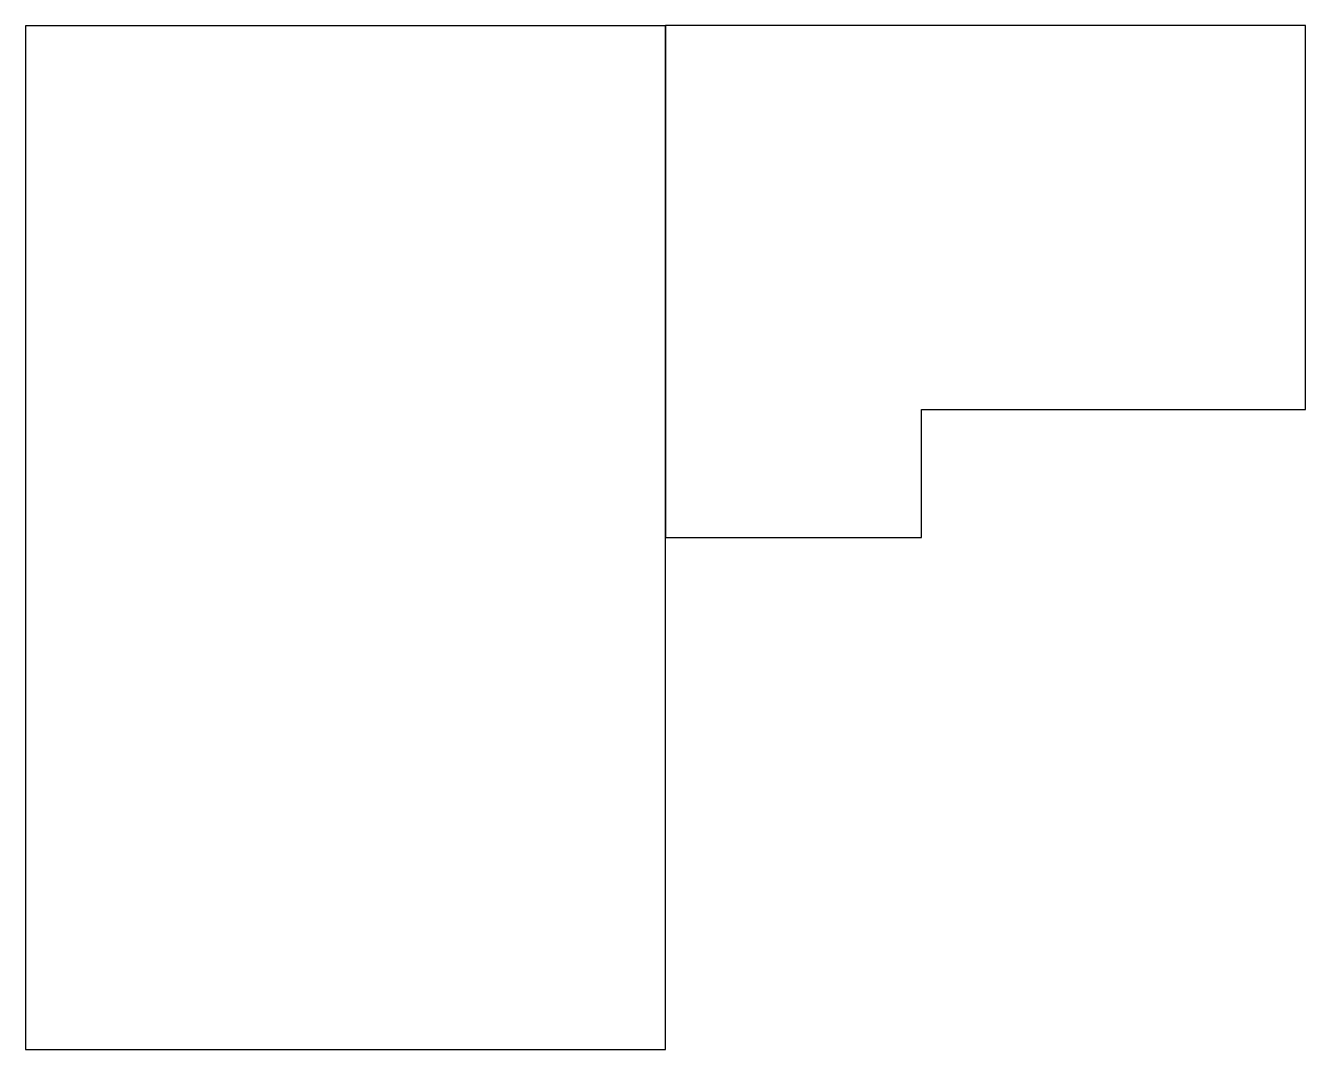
# Model space of a CAD drawing. Header units: metres. Extents: x 0 to 10, y 0 to 8.
import ezdxf

# ---------------------------------------------------------------- set-up
doc = ezdxf.new("R2010")
doc.units = ezdxf.units.M

msp = doc.modelspace()

# ---------------------------------------------------------------- linework, layer by layer
for p, q in [((10.001, 8.00099), (5.00099, 8.00099)), ((5.00099, 8.00099), (5.00099, 4.00099)), ((10.001, 5.00099), (10.001, 8.00099)), ((0, 8), (0, 0)), ((5, 8), (0, 8)), ((5, 0), (5, 8)), ((7.00099, 5.00099), (10.001, 5.00099)), ((7.00099, 4.00099), (7.00099, 5.00099)), ((5.00099, 4.00099), (7.00099, 4.00099)), ((0, 0), (5, 0))]:
    msp.add_line(p, q)

doc.saveas('drawing.dxf')
